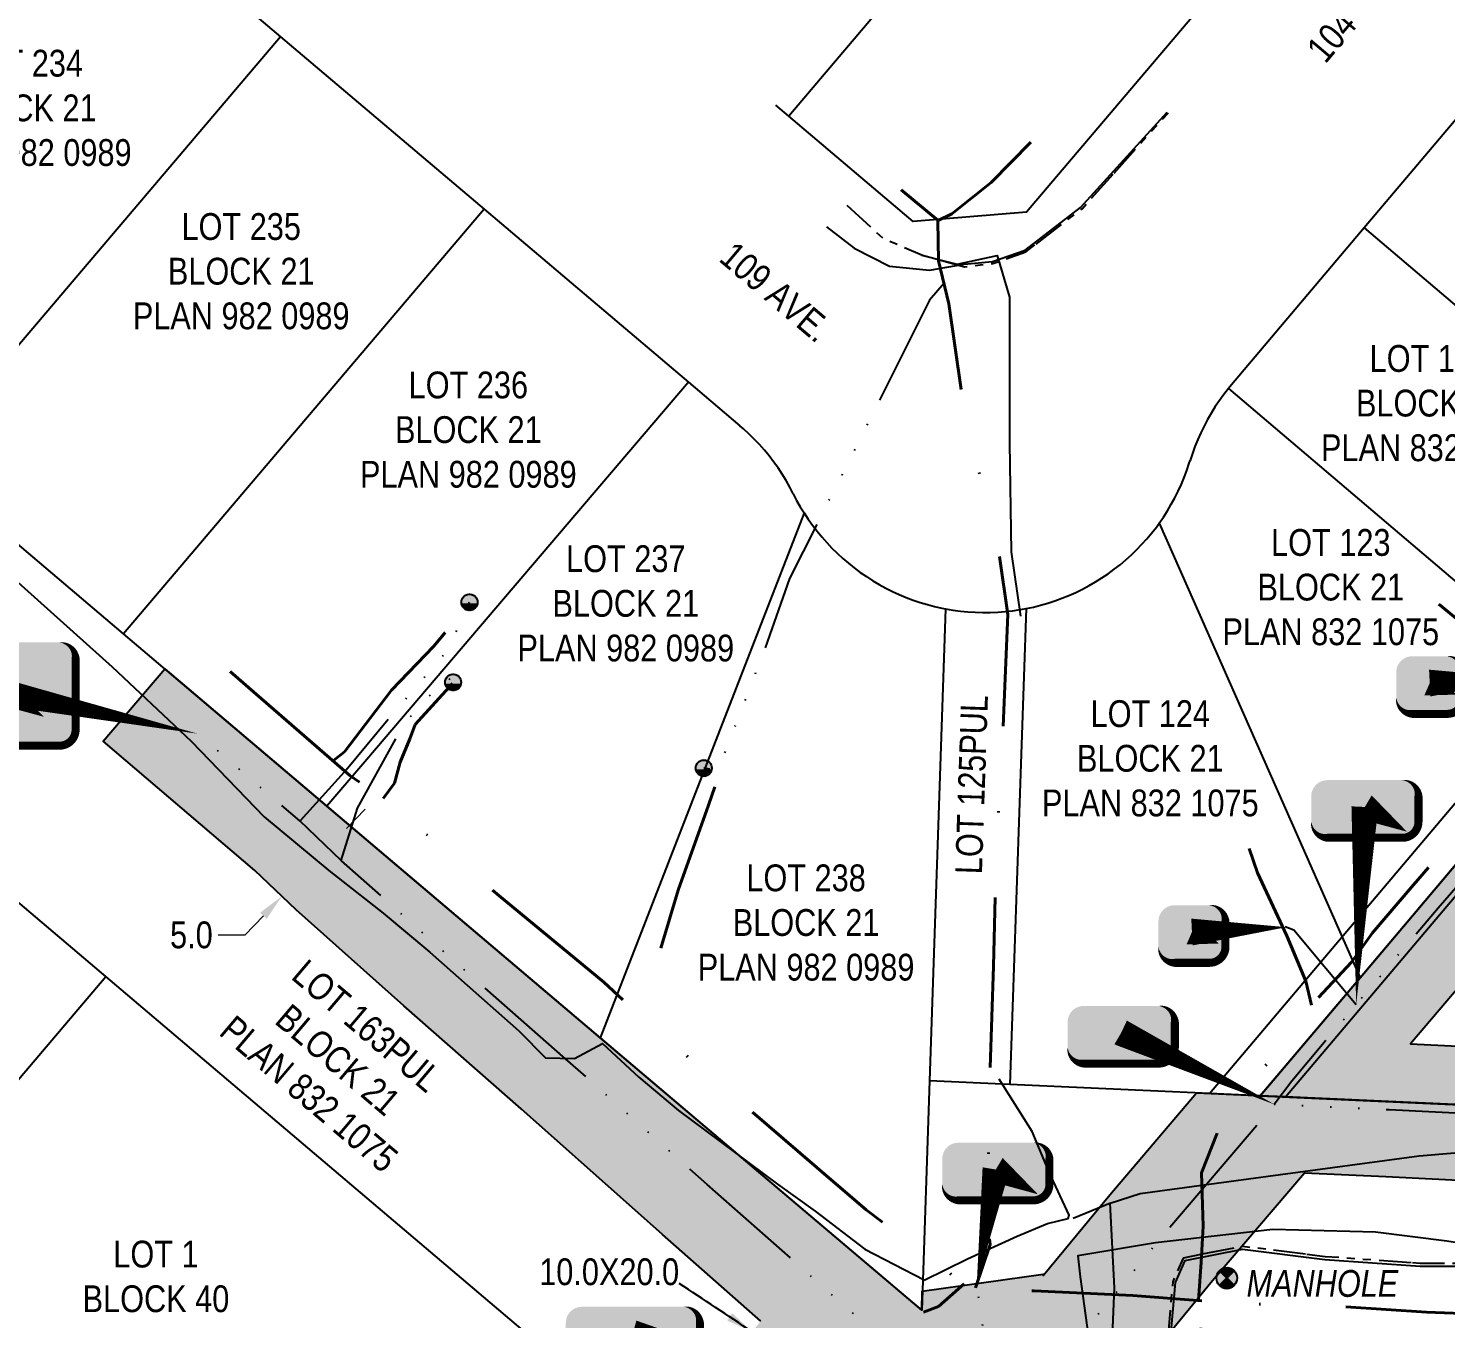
# Model space of a CAD drawing. Extents: x -125270 to -123996, y 6484594 to 6485518.
# Drawn here: x -125213.5 to -125107.7, y 6485259.3 to 6485355.6 of the extents above; entities that cross this region are included whole.
import ezdxf
from ezdxf.enums import TextEntityAlignment as Align

# ---------------------------------------------------------------- set-up
doc = ezdxf.new("R2010")
doc.units = 0
doc.header["$LTSCALE"] = 5
doc.header["$PDSIZE"] = 0.5
for name, pattern in [('COOP2', [10, 5, -1, 0, -1, 0, -1, 0, -1, 0, -1]), ('DASHDOT', [25.4, 12.7, -6.35, 0, -6.35]), ('POWERLINE5', [7.8, 2.4, -0.6, 0.6, -0.6, 0.6, -0.6, 2.4])]:
    doc.linetypes.add(name, pattern=pattern)
doc.layers.get('Defpoints').update_dxf_attribs({"color": 9})
for name, color, linetype in [('AS-POWER-EXISTING', 72, 'POWERLINE5'), ('AS-SYMBOL', 7, 'Continuous'), ('AS-TELEPHONE-TELUS', 224, 'foc-TEL'), ('F-RW', 190, 'Continuous'), ('L-ROAD-T', 7, 'Continuous'), ('L-TITLEDB', 4, 'Continuous'), ('L-TITLEDB-T', 4, 'Continuous'), ('P-APEX RECON PAY ITEMS', 240, 'Continuous'), ('P-APEX RECON-10m BUFFER', 51, 'COOP2'), ('P-APEX RECON-LINE LIST', 240, 'Continuous'), ('P-APEX RECON-URBAN', 30, 'COOP2'), ('P-APEX RECON-WORK AREA', 104, 'Continuous')]:
    doc.layers.add(name, color=color, linetype=linetype)
for name, color, linetype, lineweight in [('AS-RECON EXISTING', 151, 'DASHDOT', 40), ('P-APEX RECON-TWS-T', 104, 'Continuous', 9), ('T-TEXT', 48, 'Continuous', 18)]:
    doc.layers.add(name, color=color, linetype=linetype, lineweight=lineweight)
doc.layers.add('AS-TELEPHONE-ROGERS', color=7, linetype='foc-TEL', true_color=0xff9c38)
doc.styles.add('1.8', font='ARIALN.TTF', dxfattribs={"height": 1.8})
doc.styles.add('80L', font='ARIALN.TTF', dxfattribs={"height": 2})
doc.styles.add('foc-LtypeFont', font='ARIALN.TTF', dxfattribs={"height": 7.35})
doc.styles.get("Standard").update_dxf_attribs({"font": 'ARIALN.TTF'})
doc.linetypes.add('foc-TEL', pattern='A,2,-1,["T",foc-LtypeFont,S=0.2,R=0,X=-0.425,Y=-0.75],-1.24,8', length=12.24)
doc.dimstyles.new('Compass 1 000', dxfattribs={"dimtxt": 1.8, "dimasz": 2, "dimexe": 0.2, "dimexo": 0.0625, "dimgap": 0.5, "dimtad": 0, "dimtih": 1, "dimtoh": 1, "dimzin": 0, "dimdsep": 46, "dimtxsty": '1.8', "dimcen": 0.1, "dimse1": 1, "dimse2": 1, "dimclrd": 256, "dimclrt": 256, "dimaunit": 1, "dimadec": 4, "dimazin": 0, "dimtfac": 0.06, "dimtofl": 0, "dimtmove": 0, "dimatfit": 0, "dimfxl": 0.2, "dimtolj": 1, "dimtzin": 0, "dimlwd": -1, "dimarcsym": 0})

# ---------------------------------------------------------------- blocks, each defined once
blk = doc.blocks.new('RISER')
h = blk.add_hatch(color=255)
h.dxf.hatch_style = 1
edge = h.paths.add_edge_path()
edge.add_arc((0, 0), 0.7, 0, 360)
blk.add_hatch(color=13).paths.add_polyline_path([(0.58, -0.15), (-0.58, -0.15, 0.774597)])
at = {"color": 13}
blk.add_line((-0.58, -0.15), (0.58, -0.15), dxfattribs=at)
blk.add_circle((0, 0), 0.6, dxfattribs=at)
blk = doc.blocks.new('*U578')
at = {"true_color": 0xffffa8}
h = blk.add_hatch(color=51, dxfattribs=at)
edge = h.paths.add_edge_path()
edge.add_line((-6.5, -11.5), (6.5, -11.5))
edge.add_arc((6.5, -5.5), 6, 270, 360)
edge.add_line((12.5, -5.5), (12.5, 4))
edge.add_arc((6.5, 4), 6, 0, 90)
edge.add_line((6.5, 10), (-6.5, 10))
edge.add_arc((-6.5, 4), 6, 90, 180)
edge.add_line((-12.5, 4), (-12.5, -5.5))
edge.add_arc((-6.5, -5.5), 6, 180, 270)
at = {"color": 240, "flags": 128}
blk.add_lwpolyline([(-6.5, -11.5, 3, 3, 0), (6.5, -11.5, 3, 3, 0.414214), (12.5, -5.5, 3, 3, 0), (12.5, 4, 3, 0, 0.414214), (6.5, 10, 0, 0, 0), (-6.5, 10, 0, 0, 0.414214), (-12.5, 4, 0, 0, 0), (-12.5, -5.5, 0, 3, 0.414214)], format="xyseb", close=True, dxfattribs=at)
for points in [[(35.18, 1.8, 0, 10, 0), (0, 0, 5, 5, 0)], [(9.93, -4.32, 0, 10, 0), (0, 0, 5, 5, 0)]]:
    blk.add_lwpolyline(points, format="xyseb", dxfattribs=at)
at = {"color": 4, "lineweight": 30, "flags": 104}
blk.add_attdef('OTHER', text='', height=10, dxfattribs=at).set_placement((-0.29, 0), align=Align.MIDDLE_CENTER)
blk = doc.blocks.new('*U584')
at = {"true_color": 0xffffa8}
h = blk.add_hatch(color=51, dxfattribs=at)
edge = h.paths.add_edge_path()
edge.add_line((-14, -11.5), (14, -11.5))
edge.add_arc((14, -5.5), 6, 270, 360)
edge.add_line((20, -5.5), (20, 4))
edge.add_arc((14, 4), 6, 0, 90)
edge.add_line((14, 10), (-14, 10))
edge.add_arc((-14, 4), 6, 90, 180)
edge.add_line((-20, 4), (-20, -5.5))
edge.add_arc((-14, -5.5), 6, 180, 270)
at = {"color": 240, "flags": 128}
blk.add_lwpolyline([(-14, -11.5, 3, 3, 0), (14, -11.5, 3, 3, 0.414214), (20, -5.5, 3, 3, 0), (20, 4, 3, 0, 0.414214), (14, 10, 0, 0, 0), (-14, 10, 0, 0, 0.414214), (-20, 4, 0, 0, 0), (-20, -5.5, 0, 3, 0.414214)], format="xyseb", close=True, dxfattribs=at)
for points in [[(-3.25, -73.71, 0, 10, 0), (0, 0, 5, 5, 0)], [(15.69, -9.24, 0, 10, 0), (0, 0, 5, 5, 0)]]:
    blk.add_lwpolyline(points, format="xyseb", dxfattribs=at)
at = {"color": 4, "lineweight": 30, "flags": 104}
blk.add_attdef('OTHER', text='', height=10, dxfattribs=at).set_placement((-0.29, 0), align=Align.MIDDLE_CENTER)
blk = doc.blocks.new('*U585')
at = {"true_color": 0xffffa8}
h = blk.add_hatch(color=51, dxfattribs=at)
edge = h.paths.add_edge_path()
edge.add_line((-14, -11.5), (14, -11.5))
edge.add_arc((14, -5.5), 6, 270, 360)
edge.add_line((20, -5.5), (20, 4))
edge.add_arc((14, 4), 6, 0, 90)
edge.add_line((14, 10), (-14, 10))
edge.add_arc((-14, 4), 6, 90, 180)
edge.add_line((-20, 4), (-20, -5.5))
edge.add_arc((-14, -5.5), 6, 180, 270)
at = {"color": 240, "flags": 128}
blk.add_lwpolyline([(-14, -11.5, 3, 3, 0), (14, -11.5, 3, 3, 0.414214), (20, -5.5, 3, 3, 0), (20, 4, 3, 0, 0.414214), (14, 10, 0, 0, 0), (-14, 10, 0, 0, 0.414214), (-20, 4, 0, 0, 0), (-20, -5.5, 0, 3, 0.414214)], format="xyseb", close=True, dxfattribs=at)
for points in [[(57.26, -26.8, 0, 10, 0), (0, 0, 5, 5, 0)], [(15.69, -9.24, 0, 10, 0), (0, 0, 5, 5, 0)]]:
    blk.add_lwpolyline(points, format="xyseb", dxfattribs=at)
at = {"color": 4, "lineweight": 30, "flags": 104}
blk.add_attdef('OTHER', text='', height=10, dxfattribs=at).set_placement((-0.29, 0), align=Align.MIDDLE_CENTER)
blk = doc.blocks.new('*U586')
at = {"true_color": 0xffffa8}
h = blk.add_hatch(color=51, dxfattribs=at)
edge = h.paths.add_edge_path()
edge.add_line((-14, -11.5), (14, -11.5))
edge.add_arc((14, -5.5), 6, 270, 360)
edge.add_line((20, -5.5), (20, 4))
edge.add_arc((14, 4), 6, 0, 90)
edge.add_line((14, 10), (-14, 10))
edge.add_arc((-14, 4), 6, 90, 180)
edge.add_line((-20, 4), (-20, -5.5))
edge.add_arc((-14, -5.5), 6, 180, 270)
at = {"color": 240, "flags": 128}
blk.add_lwpolyline([(-14, -11.5, 3, 3, 0), (14, -11.5, 3, 3, 0.414214), (20, -5.5, 3, 3, 0), (20, 4, 3, 0, 0.414214), (14, 10, 0, 0, 0), (-14, 10, 0, 0, 0.414214), (-20, 4, 0, 0, 0), (-20, -5.5, 0, 3, 0.414214)], format="xyseb", close=True, dxfattribs=at)
for points in [[(-7.1, -42.55, 0, 10, 0), (0, 0, 5, 5, 0)], [(15.69, -9.24, 0, 10, 0), (0, 0, 5, 5, 0)]]:
    blk.add_lwpolyline(points, format="xyseb", dxfattribs=at)
at = {"color": 4, "lineweight": 30, "flags": 104}
blk.add_attdef('OTHER', text='', height=10, dxfattribs=at).set_placement((-0.29, 0), align=Align.MIDDLE_CENTER)
blk = doc.blocks.new('*U649')
at = {"true_color": 0xffffa8}
h = blk.add_hatch(color=51, dxfattribs=at)
edge = h.paths.add_edge_path()
edge.add_line((-19, -11.5), (19, -11.5))
edge.add_arc((19, -5.5), 6, 270, 360)
edge.add_line((25, -5.5), (25, 4))
edge.add_arc((19, 4), 6, 0, 90)
edge.add_line((19, 10), (-19, 10))
edge.add_arc((-19, 4), 6, 90, 180)
edge.add_line((-25, 4), (-25, -5.5))
edge.add_arc((-19, -5.5), 6, 180, 270)
at = {"color": 240, "flags": 128}
blk.add_lwpolyline([(-19, -11.5, 3, 3, 0), (19, -11.5, 3, 3, 0.414214), (25, -5.5, 3, 3, 0), (25, 4, 3, 0, 0.414214), (19, 10, 0, 0, 0), (-19, 10, 0, 0, 0.414214), (-25, 4, 0, 0, 0), (-25, -5.5, 0, 3, 0.414214)], format="xyseb", close=True, dxfattribs=at)
for points in [[(66.49, -18.03, 0, 10, 0), (0, 0, 5, 5, 0)], [(54.8, -26.51, 0, 10, 0), (0, 0, 5, 5, 0)]]:
    blk.add_lwpolyline(points, format="xyseb", dxfattribs=at)
at = {"color": 4, "lineweight": 30, "flags": 104}
blk.add_attdef('OTHER', text='', height=10, dxfattribs=at).set_placement((-0.29, 0), align=Align.MIDDLE_CENTER)
blk = doc.blocks.new('*X507')
at = {"color": 0}
for p, q in [((102.12, -2061.56), (108.81, -2061.56)), ((102.18, -2061.72), (108.75, -2061.72)), ((102.29, -2061.41), (108.64, -2061.41)), ((102.33, -2061.87), (108.59, -2061.87)), ((102.47, -2061.25), (108.45, -2061.25)), ((102.49, -2062.03), (108.44, -2062.03)), ((102.65, -2062.19), (108.28, -2062.19)), ((102.68, -2061.09), (108.25, -2061.09)), ((102.8, -2062.34), (108.13, -2062.34)), ((102.92, -2060.94), (108.01, -2060.94)), ((102.96, -2062.5), (107.97, -2062.5)), ((103.12, -2062.66), (107.81, -2062.66)), ((103.18, -2060.78), (107.75, -2060.78)), ((103.27, -2062.81), (107.66, -2062.81)), ((103.43, -2062.97), (107.5, -2062.97)), ((103.5, -2060.62), (107.43, -2060.62)), ((103.89, -2060.47), (107.03, -2060.47)), ((104.45, -2060.31), (106.48, -2060.31)), ((102.11, -2068.44), (108.82, -2068.44)), ((102.19, -2068.28), (108.74, -2068.28)), ((102.28, -2068.59), (108.65, -2068.59)), ((102.34, -2068.12), (108.58, -2068.12)), ((102.46, -2068.75), (108.47, -2068.75)), ((102.5, -2067.97), (108.43, -2067.97)), ((102.66, -2067.81), (108.27, -2067.81)), ((102.67, -2068.91), (108.26, -2068.91)), ((102.81, -2067.66), (108.12, -2067.66)), ((102.9, -2069.06), (108.03, -2069.06)), ((102.97, -2067.5), (107.96, -2067.5)), ((103.13, -2067.34), (107.8, -2067.34)), ((103.17, -2069.22), (107.76, -2069.22)), ((103.28, -2067.19), (107.65, -2067.19)), ((103.44, -2067.03), (107.49, -2067.03)), ((103.48, -2069.37), (107.45, -2069.37)), ((103.58, -2063.12), (107.34, -2063.12)), ((103.59, -2066.87), (107.33, -2066.87)), ((103.74, -2063.28), (107.19, -2063.28)), ((103.75, -2066.72), (107.18, -2066.72)), ((103.87, -2069.53), (107.06, -2069.53)), ((103.9, -2063.44), (107.03, -2063.44)), ((103.91, -2066.56), (107.02, -2066.56)), ((104.05, -2063.59), (106.88, -2063.59)), ((104.06, -2066.41), (106.87, -2066.41)), ((104.21, -2063.75), (106.72, -2063.75)), ((104.22, -2066.25), (106.71, -2066.25)), ((104.37, -2063.91), (106.56, -2063.91)), ((104.38, -2066.09), (106.55, -2066.09)), ((104.52, -2064.06), (106.41, -2064.06)), ((104.53, -2065.94), (106.4, -2065.94)), ((104.68, -2064.22), (106.25, -2064.22)), ((104.69, -2065.78), (106.24, -2065.78)), ((104.83, -2064.37), (106.09, -2064.37)), ((104.84, -2065.62), (106.08, -2065.62)), ((104.99, -2064.53), (105.94, -2064.53)), ((105, -2065.47), (105.93, -2065.47)), ((105.15, -2064.69), (105.78, -2064.69)), ((105.16, -2065.31), (105.77, -2065.31)), ((105.3, -2064.84), (105.63, -2064.84)), ((105.31, -2065.16), (105.62, -2065.16)), ((104.41, -2069.69), (106.52, -2069.69))]:
    blk.add_line(p, q, dxfattribs=at)
blk = doc.blocks.new('Pile')
h = blk.add_hatch(color=255)
h.dxf.hatch_style = 1
edge = h.paths.add_edge_path()
edge.add_arc((0, 0), 0.868, 0, 360)
at = {"color": 224}
for p, q in [((0.54, -0.54), (-0.54, 0.54)), ((-0.54, -0.54), (0.54, 0.54))]:
    blk.add_line(p, q, dxfattribs=at)
blk.add_circle((0, 0), 0.768, dxfattribs=at)
at = {"color": 224, "xscale": 0.16, "yscale": 0.16, "zscale": 0.16}
blk.add_blockref('*X507', (-16.87, 330.4), dxfattribs=at)
blk = doc.blocks.new('*U650')
at = {"true_color": 0xffffa8}
h = blk.add_hatch(color=51, dxfattribs=at)
edge = h.paths.add_edge_path()
edge.add_line((-21.5, -20), (21.5, -20))
edge.add_arc((21.5, -14), 6, 270, 360)
edge.add_line((27.5, -14), (27.5, 12.5))
edge.add_arc((21.5, 12.5), 6, 0, 90)
edge.add_line((21.5, 18.5), (-21.5, 18.5))
edge.add_arc((-21.5, 12.5), 6, 90, 180)
edge.add_line((-27.5, 12.5), (-27.5, -14))
edge.add_arc((-21.5, -14), 6, 180, 270)
at = {"color": 240, "flags": 128}
blk.add_lwpolyline([(-21.5, -20, 3, 3, 0), (21.5, -20, 3, 3, 0.414214), (27.5, -14, 3, 3, 0), (27.5, 12.5, 3, 0, 0.414214), (21.5, 18.5, 0, 0, 0), (-21.5, 18.5, 0, 0, 0.414214), (-27.5, 12.5, 0, 0, 0), (-27.5, -14, 0, 3, 0.414214)], format="xyseb", close=True, dxfattribs=at)
for points in [[(73.01, -15.53, 0, 10, 0), (0, 0, 5, 5, 0)], [(15.69, -9.24, 0, 10, 0), (0, 0, 5, 5, 0)]]:
    blk.add_lwpolyline(points, format="xyseb", dxfattribs=at)
at = {"color": 4, "lineweight": 30, "flags": 104}
blk.add_attdef('OTHER', text='', height=10, dxfattribs=at).set_placement((-0.29, 0), align=Align.MIDDLE_CENTER)
blk = doc.blocks.new('*D551')
at = {"layer": 'Defpoints', "color": 0, "linetype": 'Continuous', "transparency": 16777216}
for p in [(-125191.1, 6485294.42), (-125194.55, 6485290.81), (-125194.55, 6485290.81)]:
    blk.add_point(p, dxfattribs=at)
at = {"layer": 'P-APEX RECON-TWS-T', "transparency": 16777216}
for p, q in [((-125189.72, 6485295.87), (-125188.33, 6485297.31)), ((-125195.93, 6485289.36), (-125197.31, 6485287.92)), ((-125197.31, 6485287.92), (-125199.31, 6485287.92))]:
    blk.add_line(p, q, dxfattribs=at)
at = {"layer": 'P-APEX RECON-TWS-T', "linetype": 'Continuous', "transparency": 16777216}
for points in [[(-125189.96, 6485296.1), (-125189.47, 6485295.64), (-125191.1, 6485294.42)], [(-125196.17, 6485289.59), (-125195.69, 6485289.13), (-125194.55, 6485290.81)]]:
    blk.add_solid(points, dxfattribs=at)
at = {"layer": 'P-APEX RECON-TWS-T', "linetype": 'Continuous', "transparency": 16777216, "insert": (-125201.3, 6485287.92), "char_height": 1.8, "attachment_point": 5, "style": '1.8'}
blk.add_mtext('\\A1;{\\H1.1111x;5.0}', dxfattribs=at)

msp = doc.modelspace()

# ---------------------------------------------------------------- hatches: boundary and pattern name
at = {"layer": 'P-APEX RECON-10m BUFFER', "linetype": 'Continuous'}
h = msp.add_hatch(color=256, dxfattribs=at)
h.dxf.hatch_style = 1
edge = h.paths.add_edge_path()
edge.add_line((-125113.896, 6485275.581), (-125091.066, 6485274.55))
edge.add_line((-125091.066, 6485274.55), (-125077.386, 6485273.932))
edge.add_line((-125077.386, 6485273.932), (-125069.935, 6485275.395))
edge.add_line((-125069.935, 6485275.395), (-125073.134, 6485276.913))
edge.add_line((-125073.134, 6485276.913), (-125070.909, 6485277.207))
edge.add_line((-125070.909, 6485277.207), (-125065.499, 6485279.245))
edge.add_arc((-125048.319, 6485287.998), 19.282, 192.39885, 206.99754, ccw=False)
edge.add_line((-125067.151, 6485283.858), (-125067.171, 6485283.955))
edge.add_line((-125067.171, 6485283.955), (-125071.537, 6485282.31))
edge.add_line((-125071.537, 6485282.31), (-125099.099, 6485292.947))
edge.add_line((-125099.099, 6485292.947), (-125094.873, 6485297.907))
edge.add_line((-125094.873, 6485297.907), (-125090.228, 6485303.672))
edge.add_line((-125090.228, 6485303.672), (-125073.715, 6485323.101))
edge.add_line((-125073.715, 6485323.101), (-125071.476, 6485325.734))
edge.add_line((-125071.476, 6485325.734), (-125060.872, 6485338.21))
edge.add_line((-125060.872, 6485338.21), (-125038.081, 6485318.981))
edge.add_line((-125038.081, 6485318.981), (-125033.671, 6485324.204))
edge.add_line((-125033.671, 6485324.204), (-125061.095, 6485347.414))
edge.add_line((-125061.095, 6485347.414), (-125066.212, 6485341.411))
edge.add_line((-125066.212, 6485341.411), (-125076.337, 6485329.421))
edge.add_line((-125076.337, 6485329.421), (-125086.469, 6485317.445))
edge.add_line((-125086.469, 6485317.445), (-125096.597, 6485305.468))
edge.add_line((-125096.597, 6485305.468), (-125114.126, 6485284.74))
edge.add_line((-125114.126, 6485284.74), (-125118.001, 6485280.157))
edge.add_line((-125118.001, 6485280.157), (-125121.578, 6485275.928))
edge.add_line((-125121.578, 6485275.928), (-125113.896, 6485275.581))
h.paths.add_polyline_path([(-125102.557, 6485288.926), (-125104.508, 6485286.667), (-125110.352, 6485279.797), (-125105.292, 6485279.548), (-125096.179, 6485279.117), (-125095.059, 6485279.064), (-125081.6, 6485280.838), (-125102.557, 6485288.926)], flags=16)
h = msp.add_hatch(color=256, dxfattribs=at)
h.dxf.hatch_style = 1
edge = h.paths.add_edge_path()
edge.add_line((-125078.155, 6485268.255), (-125078.567, 6485262.293))
edge.add_line((-125078.567, 6485262.293), (-125078.785, 6485256.975))
edge.add_line((-125078.785, 6485256.975), (-125078.79, 6485256.922))
edge.add_line((-125078.79, 6485256.922), (-125088.778, 6485257.38))
edge.add_line((-125088.778, 6485257.38), (-125088.762, 6485257.579))
edge.add_line((-125088.762, 6485257.579), (-125088.546, 6485262.842))
edge.add_line((-125088.546, 6485262.842), (-125088.14, 6485268.729))
edge.add_line((-125088.14, 6485268.729), (-125092.051, 6485268.916))
edge.add_line((-125092.051, 6485268.916), (-125092.165, 6485268.083))
edge.add_line((-125092.165, 6485268.083), (-125092.524, 6485264.596))
edge.add_line((-125092.524, 6485264.596), (-125092.931, 6485259.982))
edge.add_line((-125092.931, 6485259.982), (-125093.056, 6485257.578))
edge.add_line((-125093.056, 6485257.578), (-125103.039, 6485258.039))
edge.add_line((-125103.039, 6485258.039), (-125102.902, 6485260.681))
edge.add_line((-125102.902, 6485260.681), (-125102.472, 6485265.547))
edge.add_line((-125102.472, 6485265.547), (-125102.089, 6485269.271))
edge.add_line((-125102.089, 6485269.271), (-125102.072, 6485269.391))
edge.add_line((-125102.072, 6485269.391), (-125105.773, 6485269.566))
edge.add_line((-125105.773, 6485269.566), (-125112.2, 6485269.882))
edge.add_line((-125112.2, 6485269.882), (-125118.274, 6485270.166))
edge.add_line((-125118.274, 6485270.166), (-125125.128, 6485262.124))
edge.add_line((-125125.128, 6485262.124), (-125133.967, 6485251.382))
edge.add_line((-125133.967, 6485251.382), (-125133.91, 6485251.32))
edge.add_line((-125133.91, 6485251.32), (-125136.055, 6485248.812))
edge.add_line((-125136.055, 6485248.812), (-125136.572, 6485245.658))
edge.add_line((-125136.572, 6485245.658), (-125137.298, 6485230.997))
edge.add_line((-125137.298, 6485230.997), (-125128.12, 6485231.181))
edge.add_line((-125128.12, 6485231.181), (-125125.884, 6485231.333))
edge.add_line((-125125.884, 6485231.333), (-125122.493, 6485233.991))
edge.add_line((-125122.493, 6485233.991), (-125120.85, 6485234.709))
edge.add_line((-125120.85, 6485234.709), (-125121.432, 6485222.125))
edge.add_line((-125121.432, 6485222.125), (-125121.735, 6485221.888))
edge.add_line((-125121.735, 6485221.888), (-125147.7, 6485223.089))
edge.add_line((-125147.7, 6485223.089), (-125147.658, 6485224.584))
edge.add_line((-125147.658, 6485224.584), (-125147.545, 6485226.178))
edge.add_line((-125147.545, 6485226.178), (-125147.386, 6485229.344))
edge.add_line((-125147.386, 6485229.344), (-125146.531, 6485246.589))
edge.add_line((-125146.531, 6485246.589), (-125153.45, 6485252.453))
edge.add_line((-125153.45, 6485252.453), (-125153.957, 6485252.305))
edge.add_line((-125153.957, 6485252.305), (-125155.989, 6485250.831))
edge.add_line((-125155.989, 6485250.831), (-125165.073, 6485244.854))
edge.add_line((-125165.073, 6485244.854), (-125165.918, 6485243.775))
edge.add_line((-125165.918, 6485243.775), (-125168.932, 6485248.031))
edge.add_line((-125168.932, 6485248.031), (-125168.503, 6485248.578))
edge.add_line((-125168.503, 6485248.578), (-125158.831, 6485254.943))
edge.add_line((-125158.831, 6485254.943), (-125157.515, 6485255.898))
edge.add_line((-125157.515, 6485255.898), (-125159.86, 6485257.885))
edge.add_line((-125159.86, 6485257.885), (-125158.824, 6485259.107))
edge.add_line((-125158.824, 6485259.107), (-125166.148, 6485265.575))
edge.add_line((-125166.148, 6485265.575), (-125176.693, 6485274.951))
edge.add_line((-125176.693, 6485274.951), (-125185.452, 6485282.63))
edge.add_line((-125185.452, 6485282.63), (-125193.487, 6485289.794))
edge.add_line((-125193.487, 6485289.794), (-125196.562, 6485292.732))
edge.add_line((-125196.562, 6485292.732), (-125207.879, 6485302.379))
edge.add_line((-125207.879, 6485302.379), (-125203.276, 6485307.779))
edge.add_line((-125203.276, 6485307.779), (-125170.809, 6485280.264))
edge.add_line((-125170.809, 6485280.264), (-125153.398, 6485265.509))
edge.add_line((-125153.398, 6485265.509), (-125147.567, 6485260.567))
edge.add_line((-125147.567, 6485260.567), (-125146.823, 6485259.936))
edge.add_line((-125146.823, 6485259.936), (-125146.775, 6485261.344))
edge.add_line((-125146.775, 6485261.344), (-125137.764, 6485262.616))
edge.add_line((-125137.764, 6485262.616), (-125137.75, 6485262.513))
edge.add_line((-125137.75, 6485262.513), (-125132.79, 6485268.541))
edge.add_line((-125132.79, 6485268.541), (-125126.311, 6485276.142))
edge.add_line((-125126.311, 6485276.142), (-125091.066, 6485274.55))
edge.add_line((-125091.066, 6485274.55), (-125077.386, 6485273.932))
edge.add_line((-125077.386, 6485273.932), (-125069.935, 6485275.395))
edge.add_line((-125069.935, 6485275.395), (-125064.085, 6485272.62))
edge.add_line((-125064.085, 6485272.62), (-125055.841, 6485268.583))
edge.add_line((-125055.841, 6485268.583), (-125052.57, 6485267.043))
edge.add_line((-125052.57, 6485267.043), (-125051.616, 6485267.663))
edge.add_line((-125051.616, 6485267.663), (-125051.349, 6485268.931))
edge.add_arc((-125048.277, 6485288.092), 19.405, 260.892, 275.93068)
edge.add_line((-125046.272, 6485268.79), (-125047.154, 6485264.605))
edge.add_line((-125047.154, 6485264.605), (-125047.344, 6485264.481))
edge.add_line((-125047.344, 6485264.481), (-125044.983, 6485263.295))
edge.add_line((-125044.983, 6485263.295), (-125043.206, 6485262.555))
edge.add_line((-125043.206, 6485262.555), (-125041.489, 6485261.695))
edge.add_line((-125041.489, 6485261.695), (-125041.867, 6485252.299))
edge.add_arc((-125120.921, 6484914.702), 346.729, 76.82069, 77.81764)
edge.add_arc((-125078.466, 6485103.371), 153.359, 78.44726, 84.24516)
edge.add_line((-125063.088, 6485255.957), (-125063.157, 6485257.615))
edge.add_line((-125063.157, 6485257.615), (-125063.118, 6485260.216))
edge.add_line((-125063.118, 6485260.216), (-125063.099, 6485261.01))
edge.add_line((-125063.099, 6485261.01), (-125068.424, 6485263.618))
edge.add_line((-125068.424, 6485263.618), (-125078.157, 6485268.235))
edge.add_line((-125078.157, 6485268.235), (-125078.155, 6485268.255))

# ---------------------------------------------------------------- linework, layer by layer
at = {"layer": 'AS-POWER-EXISTING', "ltscale": 0.2, "flags": 128}
for points in [[(-125152.411, 6485342.367), (-125149.707, 6485339.905), (-125146.761, 6485338.655), (-125143.641, 6485337.787), (-125141.528, 6485338.027), (-125139.047, 6485338.891), (-125134.862, 6485342.106), (-125128.421, 6485349.276)], [(-124961.116, 6485199.141), (-124961.757, 6485201.61), (-124964.424, 6485204.869), (-124968.534, 6485209.219), (-124972.916, 6485213.744), (-124977.194, 6485218.102), (-124979.995, 6485222.102), (-124982.328, 6485225.095), (-124986.016, 6485228.942), (-124987.83, 6485231.093), (-124994.638, 6485234.804), (-125000.921, 6485238.368), (-125005.857, 6485240.977), (-125013.354, 6485244.962), (-125020.069, 6485247.562), (-125025.458, 6485249.795), (-125030.627, 6485251.635), (-125038.707, 6485255.012), (-125045.08, 6485259.107), (-125047.712, 6485260.56), (-125051.438, 6485262.633), (-125055.068, 6485264.88), (-125059.056, 6485265.015), (-125061.322, 6485264.894), (-125066.934, 6485264.56), (-125067.599, 6485264.406), (-125069.238, 6485262.277), (-125070.559, 6485262.035), (-125076.924, 6485262.121), (-125083.553, 6485262.538), (-125093.817, 6485262.972), (-125101.944, 6485263.231), (-125105.239, 6485263.428), (-125109.637, 6485263.413), (-125116.725, 6485263.925), (-125122.892, 6485264.687), (-125127.314, 6485263.821), (-125128.097, 6485262.059), (-125128.653, 6485255.566), (-125129.194, 6485245.083), (-125129.039, 6485237.796), (-125129.693, 6485231.326)]]:
    msp.add_lwpolyline(points, dxfattribs=at)
at = {"layer": 'AS-RECON EXISTING', "ltscale": 0.2, "flags": 128}
for points in [[(-125126.178, 6485260.684), (-125125.963, 6485263.509), (-125125.832, 6485266.199), (-125125.962, 6485270.19), (-125123.736, 6485275.768), (-125120.79, 6485278.562), (-125118.995, 6485280.967), (-125117.726, 6485282.718), (-125114.772, 6485285.905), (-125113.183, 6485288.076), (-125110.14, 6485291.656), (-125105.434, 6485297.154), (-125101.514, 6485301.826), (-125096.374, 6485307.789), (-125064.326, 6485345.796), (-125061.335, 6485349.242)], [(-125148.361, 6485343.515), (-125145.594, 6485341.227), (-125144.586, 6485341.717), (-125141.651, 6485344.06), (-125137.098, 6485348.653)], [(-125145.62, 6485341.174), (-125145.56, 6485338.231), (-125144.795, 6485335.026), (-125143.638, 6485326.981), (-125141.048, 6485316.314), (-125140.387, 6485311.845), (-125140.745, 6485303.266), (-125141.219, 6485294.903), (-125141.478, 6485285.598), (-125141.712, 6485277.964), (-125141.934, 6485267.05), (-125141.718, 6485264.834), (-125142.815, 6485261.592)], [(-125190.692, 6485300.945), (-125189.879, 6485301.601), (-125186.379, 6485306.179), (-125183.206, 6485309.475), (-125180.607, 6485312.72)], [(-125108.249, 6485312.613), (-125104.812, 6485309.775), (-125101.239, 6485306.546)], [(-125125.919, 6485260.633), (-125131.08, 6485261.036), (-125138.444, 6485261.384), (-125141.173, 6485261.257), (-125143.65, 6485261.861), (-125146.538, 6485264.087), (-125148.536, 6485265.567), (-125150.963, 6485267.431), (-125154.634, 6485270.572), (-125159.835, 6485275.023), (-125167.776, 6485281.849), (-125170.539, 6485284.402), (-125178.372, 6485290.877), (-125180.889, 6485293.048), (-125187, 6485298.13), (-125189.491, 6485299.83), (-125197.041, 6485306.386), (-125199.468, 6485308.501), (-125201.788, 6485310.626)], [(-125181.824, 6485306.68), (-125184.597, 6485303.627), (-125185.007, 6485302.563), (-125185.715, 6485300.814), (-125186.16, 6485299.257), (-125186.984, 6485298.109)], [(-125162.253, 6485298.989), (-125162.72, 6485297.606), (-125164.998, 6485291.281), (-125167.781, 6485281.856)], [(-125117.732, 6485282.693), (-125118.171, 6485284.477), (-125119.589, 6485287.85), (-125121.773, 6485292.559), (-125122.403, 6485294.383)], [(-125143.653, 6485261.899), (-125145.571, 6485260.216), (-125146.692, 6485259.789)], [(-125124.099, 6485199.866), (-125128.999, 6485199.909), (-125128.889, 6485203.338), (-125128.754, 6485210.862), (-125128.403, 6485216.321), (-125128.079, 6485220.103), (-125127.726, 6485222.94), (-125127.532, 6485225.228), (-125127.474, 6485229.94), (-125127.431, 6485235.75), (-125127.122, 6485240.64), (-125126.955, 6485244.735), (-125126.659, 6485250.184), (-125126.115, 6485256.722), (-125125.895, 6485260.683), (-125121.348, 6485260.363), (-125116.719, 6485260.27), (-125109.173, 6485259.775), (-125102.166, 6485259.551)]]:
    msp.add_lwpolyline(points, dxfattribs=at)
at = {"layer": 'AS-TELEPHONE-ROGERS', "ltscale": 0.2, "flags": 128}
msp.add_lwpolyline([(-125129.494, 6485231.306), (-125128.839, 6485237.788), (-125128.994, 6485245.08), (-125128.454, 6485255.552), (-125127.901, 6485262.009), (-125127.174, 6485263.645), (-125122.885, 6485264.485), (-125116.744, 6485263.726), (-125109.644, 6485263.213), (-125105.245, 6485263.228), (-125101.953, 6485263.031), (-125093.824, 6485262.772), (-125083.563, 6485262.338), (-125076.932, 6485261.921), (-125070.542, 6485261.835), (-125069.126, 6485262.094), (-125067.484, 6485264.227), (-125066.905, 6485264.361), (-125061.311, 6485264.694), (-125059.054, 6485264.815), (-125055.128, 6485264.682), (-125051.539, 6485262.461), (-125047.809, 6485260.385), (-125045.182, 6485258.935), (-125038.8, 6485254.834), (-125030.699, 6485251.449), (-125025.53, 6485249.608), (-125020.143, 6485247.376), (-125013.437, 6485244.78), (-125005.951, 6485240.8), (-125001.017, 6485238.193), (-124994.735, 6485234.629), (-124987.959, 6485230.935), (-124986.165, 6485228.808), (-124982.479, 6485224.964), (-124980.156, 6485221.983), (-124977.348, 6485217.974), (-124973.059, 6485213.604), (-124968.678, 6485209.081), (-124964.574, 6485204.737), (-124961.939, 6485201.517), (-124961.309, 6485199.091)], dxfattribs=at)
at = {"layer": 'AS-TELEPHONE-TELUS', "ltscale": 0.2, "flags": 128}
for points in [[(-125153.935, 6485340.755), (-125151.87, 6485339.17), (-125149.228, 6485337.814), (-125146.251, 6485337.52), (-125143.643, 6485337.962), (-125141.552, 6485338.165), (-125139.114, 6485339.014), (-125134.981, 6485342.207), (-125128.502, 6485349.316)], [(-125146.84, 6485338.645), (-125144.17, 6485337.969), (-125141.192, 6485338.626), (-125140.265, 6485335.503), (-125140.279, 6485324.616), (-125140.149, 6485316.501), (-125139.454, 6485311.721)], [(-125229.609, 6485328.034), (-125226.785, 6485325.546), (-125220.698, 6485320.016), (-125214.725, 6485314.67), (-125207.216, 6485307.932), (-125201.307, 6485302.376), (-125195.882, 6485296.744), (-125191.054, 6485292.737), (-125186.988, 6485289.554), (-125183.506, 6485286.652), (-125176.872, 6485280.765), (-125174.888, 6485278.764), (-125172.72, 6485278.717), (-125170.63, 6485279.838), (-125167.924, 6485277.316), (-125164.967, 6485274.838), (-125157.57, 6485269.339), (-125154.773, 6485267.321), (-125151.061, 6485264.485), (-125146.649, 6485262.187)], [(-125146.632, 6485262.183), (-125143.415, 6485263.773), (-125139.692, 6485265.451), (-125137.429, 6485266.39), (-125135.896, 6485266.773), (-125135.814, 6485267.014), (-125137.315, 6485270.24), (-125138.587, 6485273.265), (-125141.046, 6485277.162)], [(-125122.991, 6485198.425), (-125122.917, 6485200.277), (-125122.951, 6485203.151), (-125122.948, 6485210.23), (-125123.083, 6485218.761), (-125123.204, 6485220.386), (-125126.603, 6485220.552), (-125128.915, 6485220.826), (-125131.037, 6485222.503), (-125131.355, 6485224.108), (-125131.487, 6485230.983), (-125131.964, 6485241.979), (-125132.722, 6485255.088), (-125132.433, 6485261.599), (-125132.765, 6485267.924), (-125130.535, 6485268.636), (-125120.057, 6485270.064), (-125109.712, 6485271.444), (-125104.694, 6485271.867), (-125102.406, 6485271.341), (-125102.518, 6485267.92)], [(-125135.514, 6485266.795), (-125132.731, 6485267.931)], [(-125103.527, 6485258.643), (-125104.201, 6485259.411), (-125104.069, 6485262.474), (-125104.05, 6485263.815), (-125104.275, 6485264.298), (-125104.816, 6485264.644), (-125107.64, 6485265.084), (-125112.969, 6485265.761), (-125120.62, 6485265.959), (-125129.393, 6485264.962), (-125135.168, 6485263.996), (-125135.012, 6485262.415), (-125133.997, 6485255.198), (-125133.504, 6485242.211), (-125132.778, 6485232.1), (-125132.122, 6485231.044), (-125130.812, 6485230.068)]]:
    msp.add_lwpolyline(points, dxfattribs=at)
at = {"layer": 'F-RW', "ltscale": 0.2, "flags": 128}
for points in [[(-125125.36, 6485276.099), (-124997.515, 6485427.246)], [(-125119.687, 6485275.843), (-124994.086, 6485424.332)]]:
    msp.add_lwpolyline(points, dxfattribs=at)
at = {"layer": 'L-TITLEDB', "ltscale": 0.2, "flags": 128}
for points in [[(-125133.514, 6485376.416), (-125156.726, 6485349.008)], [(-125083.407, 6485376.644), (-125085.343, 6485374.355), (-125093.541, 6485364.657), (-125103.675, 6485352.669), (-125113.81, 6485340.682), (-125123.716, 6485328.963)], [(-125211.812, 6485369.475), (-125209.832, 6485367.798), (-125194.645, 6485354.933), (-125179.456, 6485342.069), (-125164.23, 6485329.172), (-125160.378, 6485325.909)], [(-125211.812, 6485369.475), (-125209.832, 6485367.798), (-125194.645, 6485354.933), (-125179.456, 6485342.069), (-125164.23, 6485329.172), (-125160.378, 6485325.909)], [(-125119.66, 6485364.648), (-125139.004, 6485341.849), (-125147.461, 6485341.161), (-125156.726, 6485349.008), (-125157.693, 6485349.827)], [(-125119.66, 6485364.648), (-125139.004, 6485341.849)], [(-125194.645, 6485354.933), (-125221.549, 6485323.264)], [(-125147.461, 6485341.161), (-125156.726, 6485349.008), (-125157.693, 6485349.827)], [(-125179.456, 6485342.069), (-125206.366, 6485310.397)], [(-125139.004, 6485341.849), (-125147.461, 6485341.161)], [(-125113.81, 6485340.682), (-125086.469, 6485317.445)], [(-125146.823, 6485259.936), (-125170.809, 6485280.264), (-125191.19, 6485297.536), (-125206.366, 6485310.397), (-125221.549, 6485323.264), (-125236.732, 6485336.132), (-125238.675, 6485337.778)], [(-125164.23, 6485329.172), (-125188.226, 6485301.014), (-125191.19, 6485297.536)], [(-125123.934, 6485328.701), (-125124.278, 6485328.261), (-125124.606, 6485327.809), (-125124.918, 6485327.346), (-125125.214, 6485326.873), (-125125.493, 6485326.389), (-125125.755, 6485325.896), (-125126, 6485325.394), (-125126.227, 6485324.884), (-125126.436, 6485324.366), (-125126.627, 6485323.841), (-125126.798, 6485323.314)], [(-125123.716, 6485328.963), (-125123.934, 6485328.701)], [(-125123.934, 6485328.701), (-125096.597, 6485305.468)], [(-125156.408, 6485320.849), (-125156.666, 6485321.344), (-125156.941, 6485321.83), (-125157.233, 6485322.306), (-125157.541, 6485322.772), (-125157.866, 6485323.226), (-125158.206, 6485323.669), (-125158.561, 6485324.1), (-125158.931, 6485324.518), (-125159.316, 6485324.923), (-125159.714, 6485325.314), (-125160.126, 6485325.691), (-125160.378, 6485325.909)], [(-125156.408, 6485320.849), (-125156.666, 6485321.344), (-125156.941, 6485321.83), (-125157.233, 6485322.306), (-125157.541, 6485322.772), (-125157.866, 6485323.226), (-125158.206, 6485323.669), (-125158.561, 6485324.1), (-125158.931, 6485324.518), (-125159.316, 6485324.923), (-125159.714, 6485325.314), (-125160.126, 6485325.691), (-125160.378, 6485325.909)], [(-125206.366, 6485310.397), (-125221.549, 6485323.264)], [(-125139.038, 6485312.278), (-125138.492, 6485312.394), (-125137.95, 6485312.53), (-125137.413, 6485312.684), (-125136.882, 6485312.857), (-125136.358, 6485313.048), (-125135.84, 6485313.258), (-125135.33, 6485313.485), (-125134.829, 6485313.73), (-125134.336, 6485313.992), (-125133.852, 6485314.272), (-125133.379, 6485314.568), (-125132.916, 6485314.881), (-125132.464, 6485315.209), (-125132.025, 6485315.553), (-125131.597, 6485315.912), (-125131.182, 6485316.286), (-125130.781, 6485316.674), (-125130.393, 6485317.076), (-125130.02, 6485317.491), (-125129.661, 6485317.919), (-125129.318, 6485318.359), (-125129.106, 6485318.647), (-125128.788, 6485319.106), (-125128.487, 6485319.576), (-125128.202, 6485320.056), (-125127.934, 6485320.546), (-125127.683, 6485321.045), (-125127.45, 6485321.553), (-125127.235, 6485322.068), (-125127.038, 6485322.59), (-125126.859, 6485323.119), (-125126.798, 6485323.314)], [(-125156.408, 6485320.849), (-125156.151, 6485320.353), (-125155.876, 6485319.867), (-125155.601, 6485319.416), (-125155.294, 6485318.95), (-125154.971, 6485318.494), (-125154.632, 6485318.051), (-125154.278, 6485317.619), (-125153.908, 6485317.2), (-125153.525, 6485316.794), (-125153.128, 6485316.402), (-125152.717, 6485316.023), (-125152.293, 6485315.66), (-125151.857, 6485315.311), (-125151.409, 6485314.978), (-125150.949, 6485314.661), (-125150.479, 6485314.36), (-125149.999, 6485314.075), (-125149.508, 6485313.808), (-125149.009, 6485313.557), (-125148.502, 6485313.325), (-125147.986, 6485313.11), (-125147.464, 6485312.913), (-125146.935, 6485312.735), (-125146.4, 6485312.575), (-125145.859, 6485312.434), (-125145.314, 6485312.312), (-125145.042, 6485312.258)], [(-125156.408, 6485320.849), (-125156.151, 6485320.353), (-125155.876, 6485319.867), (-125155.601, 6485319.416)], [(-125155.601, 6485319.416), (-125170.809, 6485280.264)], [(-125155.601, 6485319.416), (-125155.294, 6485318.95), (-125154.971, 6485318.494), (-125154.632, 6485318.051), (-125154.278, 6485317.619), (-125153.908, 6485317.2), (-125153.525, 6485316.794), (-125153.128, 6485316.402), (-125152.717, 6485316.023), (-125152.293, 6485315.66), (-125151.857, 6485315.311), (-125151.409, 6485314.978), (-125150.949, 6485314.661), (-125150.479, 6485314.36), (-125149.999, 6485314.075), (-125149.508, 6485313.808), (-125149.009, 6485313.557), (-125148.502, 6485313.325), (-125147.986, 6485313.11), (-125147.464, 6485312.913), (-125146.935, 6485312.735), (-125146.4, 6485312.575), (-125145.859, 6485312.434), (-125145.314, 6485312.312), (-125145.042, 6485312.258)], [(-125129.106, 6485318.647), (-125114.126, 6485284.74)], [(-125121.578, 6485275.928), (-125114.126, 6485284.74), (-125096.597, 6485305.468), (-125086.469, 6485317.445)], [(-125175.902, 6485257.874), (-125207.693, 6485284.836), (-125238.183, 6485310.694), (-125241.154, 6485313.214)], [(-125145.042, 6485312.258), (-125146.24, 6485277.04), (-125146.823, 6485259.936)], [(-125145.042, 6485312.258), (-125146.24, 6485277.04)], [(-125145.042, 6485312.258), (-125144.491, 6485312.165), (-125143.938, 6485312.091), (-125143.382, 6485312.036), (-125142.825, 6485312.001), (-125142.267, 6485311.985), (-125141.708, 6485311.988), (-125141.151, 6485312.011), (-125140.594, 6485312.054), (-125140.039, 6485312.116), (-125139.486, 6485312.197), (-125139.038, 6485312.278)], [(-125139.038, 6485312.278), (-125140.253, 6485276.77)], [(-125175.902, 6485257.874), (-125207.693, 6485284.836), (-125238.183, 6485310.694)], [(-125191.19, 6485297.536), (-125206.366, 6485310.397)], [(-125146.823, 6485259.936), (-125170.809, 6485280.264), (-125191.19, 6485297.536)], [(-125236.602, 6485250.756), (-125207.693, 6485284.836)], [(-125146.24, 6485277.04), (-125146.823, 6485259.936)], [(-125140.253, 6485276.77), (-125146.24, 6485277.04)], [(-125121.578, 6485275.928), (-125125.36, 6485276.099), (-125140.253, 6485276.77)], [(-125119.687, 6485275.843), (-125121.578, 6485275.928)], [(-125077.386, 6485273.932), (-125119.687, 6485275.843)]]:
    msp.add_lwpolyline(points, dxfattribs=at)
at = {"layer": 'P-APEX RECON-URBAN', "ltscale": 0.4, "flags": 128}
for points in [[(-124912.873, 6485437.459), (-124917.022, 6485432.21), (-124924.915, 6485422.791), (-124928.162, 6485418.939), (-124948.623, 6485394.726), (-124961.871, 6485379.006), (-124978.405, 6485359.153), (-124987.744, 6485348.113), (-125001.488, 6485332.427), (-125008.584, 6485323.676), (-125019.946, 6485310.288), (-125034.471, 6485322.473), (-125061.492, 6485345.271), (-125064.456, 6485341.709), (-125075.283, 6485328.969), (-125077.521, 6485326.337), (-125094.077, 6485306.858), (-125098.72, 6485301.096), (-125104.077, 6485294.81), (-125108.302, 6485289.919), (-125114.412, 6485282.735), (-125119.222, 6485277.009), (-125120.519, 6485275.272)], [(-125145.151, 6485336.553), (-125146.248, 6485335.279), (-125152.792, 6485322.196), (-125156.694, 6485314.529), (-125158.635, 6485308.992), (-125162.03, 6485300.197), (-125163.081, 6485300.372)], [(-125193.157, 6485296.465), (-125189.892, 6485300.105), (-125186.458, 6485304.216), (-125182.504, 6485308.809), (-125181.229, 6485311.111), (-125180.556, 6485312.749)], [(-125190.129, 6485293.483), (-125188.908, 6485297.378), (-125185.424, 6485303.707), (-125182.246, 6485307.176), (-125181.779, 6485306.775)], [(-125141.326, 6485250.338), (-125141.689, 6485250.767), (-125148.648, 6485256.786), (-125162.834, 6485269.315), (-125173.386, 6485278.697), (-125182.142, 6485286.374), (-125190.097, 6485293.467), (-125193.213, 6485296.443), (-125200.835, 6485302.941)], [(-125114.419, 6485282.708), (-125119.052, 6485288.284), (-125119.72, 6485288.522)], [(-124950.776, 6485189.006), (-124948.883, 6485190.33), (-124953.147, 6485197.113), (-124955.188, 6485200.139), (-124955.556, 6485200.042), (-124958.595, 6485203.578), (-124961.715, 6485207.269), (-124969.449, 6485216.481), (-124970.306, 6485217.325), (-124972.799, 6485219.063), (-124976.013, 6485221.856), (-124980.432, 6485225.515), (-124985.082, 6485229.23), (-124990.342, 6485233.074), (-124995.417, 6485236.396), (-125001.059, 6485239.799), (-125007.251, 6485243.183), (-125017.044, 6485247.91), (-125019.267, 6485248.937), (-125024.475, 6485250.755), (-125025.371, 6485251.122), (-125038.041, 6485255.293), (-125041.542, 6485256.132), (-125045.288, 6485258.01), (-125047.068, 6485258.75), (-125052.732, 6485261.596), (-125058.005, 6485264.079), (-125066.254, 6485268.119), (-125076.966, 6485273.201), (-125082.71, 6485273.473), (-125096.417, 6485274.126), (-125105.533, 6485274.557), (-125111.961, 6485274.873), (-125120.488, 6485275.271), (-125128.959, 6485265.332), (-125140.564, 6485251.228)], [(-125011.236, 6484990.719), (-125021.33, 6484992.147), (-125022.93, 6484992.347), (-125026.61, 6484993.015), (-125031.44, 6484993.674), (-125035.867, 6484994.379), (-125036.643, 6484994.41), (-125039.138, 6484994.586), (-125046.957, 6484995.948), (-125051.386, 6484996.664), (-125057.637, 6484997.358), (-125061.453, 6484998.111), (-125062.836, 6484998.23), (-125068.828, 6484998.983), (-125071.863, 6484999.078), (-125074.942, 6484999.081), (-125076.638, 6484999.255), (-125079.9, 6484999.771), (-125082.561, 6484999.79), (-125084.021, 6484999.732), (-125086.08, 6484999.658), (-125088.271, 6484999.851), (-125090.577, 6485000.419), (-125091.868, 6485000.978), (-125092.932, 6485001.541), (-125094.468, 6485002.455), (-125095.729, 6485003.419), (-125096.544, 6485004.412), (-125097.042, 6485005.366), (-125097.472, 6485006.609), (-125097.819, 6485008.006), (-125098.064, 6485009.406), (-125098.201, 6485010.85), (-125098.003, 6485013.065), (-125097.142, 6485015.757), (-125095.858, 6485021.022), (-125094.167, 6485032.898), (-125093.568, 6485037.198), (-125093.45, 6485038.382), (-125093.125, 6485045.049), (-125092.743, 6485047.413), (-125092.748, 6485049.132), (-125091.661, 6485056.146), (-125090.901, 6485058.238), (-125090.465, 6485060.708), (-125090.153, 6485063.432), (-125089.218, 6485070.526), (-125089.315, 6485072.014), (-125089.086, 6485073.297), (-125088.449, 6485078.158), (-125087.183, 6485086.558), (-125086.911, 6485089.521), (-125086.599, 6485091.811), (-125086.532, 6485095.241), (-125086.48, 6485095.996), (-125086.663, 6485098.729), (-125086.646, 6485105.298), (-125086.586, 6485107.042), (-125085.972, 6485115.283), (-125085.103, 6485119.931), (-125084.996, 6485125.194), (-125084.92, 6485126.874), (-125084.588, 6485134.157), (-125084.533, 6485138.387), (-125084.255, 6485144.986), (-125084.035, 6485148.837), (-125083.87, 6485153.592), (-125083.413, 6485162.96), (-125085.49, 6485163.022), (-125085.332, 6485165.978), (-125084.854, 6485173.932), (-125084.816, 6485174.822), (-125084.808, 6485178.212), (-125084.664, 6485179.812), (-125084.416, 6485185.095), (-125083.956, 6485191.193), (-125083.687, 6485196.678), (-125090.409, 6485196.974), (-125097.459, 6485197.256), (-125104.114, 6485197.565), (-125109.247, 6485197.89), (-125120.123, 6485198.49), (-125119.94, 6485201.668), (-125123.474, 6485201.651), (-125129.239, 6485201.86), (-125133.327, 6485202.018), (-125138.286, 6485202.16), (-125143.702, 6485202.337), (-125143.027, 6485215.233), (-125142.805, 6485219.346), (-125142.666, 6485224.337), (-125142.557, 6485225.876), (-125142.395, 6485229.094), (-125141.548, 6485246.186), (-125140.942, 6485249.89), (-125141.326, 6485250.338), (-125140.564, 6485251.228), (-125140.895, 6485251.594), (-125141.243, 6485252.827), (-125141.809, 6485255.524), (-125142.712, 6485261.917)]]:
    msp.add_lwpolyline(points, dxfattribs=at)
at = {"layer": 'P-APEX RECON-WORK AREA', "linetype": 'Continuous', "flags": 128}
for points in [[(-125158.824, 6485259.107), (-125166.148, 6485265.575), (-125176.693, 6485274.951), (-125185.452, 6485282.63), (-125193.487, 6485289.794), (-125196.562, 6485292.732), (-125207.879, 6485302.379), (-125203.276, 6485307.779), (-125170.809, 6485280.264), (-125153.398, 6485265.509), (-125147.567, 6485260.567), (-125146.823, 6485259.936), (-125146.775, 6485261.344), (-125137.764, 6485262.616), (-125137.75, 6485262.513), (-125132.79, 6485268.541), (-125126.311, 6485276.142), (-125091.066, 6485274.55)], [(-125096.597, 6485305.468), (-125114.126, 6485284.74), (-125118.001, 6485280.157), (-125121.578, 6485275.928), (-125113.896, 6485275.581), (-125091.066, 6485274.55)], [(-125105.773, 6485269.566), (-125112.2, 6485269.882), (-125118.274, 6485270.166), (-125125.128, 6485262.124), (-125133.967, 6485251.382)]]:
    msp.add_lwpolyline(points, dxfattribs=at)
at = {"layer": 'P-APEX RECON-WORK AREA', "linetype": 'Continuous', "ltscale": 0.2, "flags": 128}
msp.add_lwpolyline([(-125102.557, 6485288.926), (-125104.508, 6485286.667), (-125110.352, 6485279.797), (-125105.292, 6485279.548), (-125096.179, 6485279.117), (-125095.059, 6485279.064), (-125081.6, 6485280.838), (-125102.557, 6485288.926)], close=True, dxfattribs=at)

# ---------------------------------------------------------------- block references
at = {"xscale": 0.999342864, "yscale": 0.999342864, "zscale": 0.999342864}
msp.add_blockref('Pile', (-125124.064, 6485262.33), dxfattribs=at)
at = {"layer": 'AS-SYMBOL', "linetype": 'Continuous'}
for p in [(-125180.556, 6485312.749), (-125181.779, 6485306.775), (-125163.081, 6485300.372)]:
    msp.add_blockref('RISER', p, dxfattribs=at)
at = {"layer": 'P-APEX RECON PAY ITEMS', "xscale": 0.1999999999999993, "yscale": 0.1999999999999993, "zscale": 0.1999999999999993}
for name, p in [('*U650', (-125215.437, 6485306.048)), ('*U578', (-125108.924, 6485306.721)), ('*U584', (-125113.763, 6485297.477)), ('*U578', (-125126.662, 6485288.147)), ('*U585', (-125131.939, 6485280.632)), ('*U586', (-125141.291, 6485270.428))]:
    msp.add_blockref(name, p, dxfattribs=at)
at = {"layer": 'P-APEX RECON-LINE LIST', "xscale": 0.1999999999999993, "yscale": 0.1999999999999993, "zscale": 0.1999999999999993}
msp.add_blockref('*U649', (-125168.37, 6485258.189), dxfattribs=at)

# ---------------------------------------------------------------- texts
at = {"layer": 'L-ROAD-T', "linetype": 'Continuous', "char_height": 1.99869, "attachment_point": 1, "style": '80L'}
for s, insert, rotation in [('\\pxqc;104 ST.', (-125121.418, 6485350.392), 49.7835), ('\\pxqc;109 AVE.', (-125163.873, 6485342.434), 319.73413)]:
    msp.add_mtext_dynamic_manual_height_columns(s, width=17.86606, gutter_width=9.993, heights=[0], dxfattribs=dict(at, insert=insert, rotation=rotation))
at = {"layer": 'L-TITLEDB-T', "linetype": 'Continuous', "char_height": 1.99869, "attachment_point": 1, "style": '80L'}
for s, insert in [('\\pxqc;LOT 234\\PBLOCK 21\\PPLAN 982 0989', (-125222.776, 6485353.966)), ('\\pxqc;LOT 235\\PBLOCK 21\\PPLAN 982 0989', (-125206.519, 6485341.781)), ('\\pxqc;LOT 122\\PBLOCK 21\\PPLAN 832 1075', (-125117.887, 6485331.939)), ('\\pxqc;LOT 236\\PBLOCK 21\\PPLAN 982 0989', (-125189.575, 6485329.962)), ('\\pxqc;LOT 123\\PBLOCK 21\\PPLAN 832 1075', (-125125.237, 6485318.211)), ('\\pxqc;LOT 237\\PBLOCK 21\\PPLAN 982 0989', (-125177.829, 6485316.999)), ('\\pxqc;LOT 124\\PBLOCK 21\\PPLAN 832 1075', (-125138.702, 6485305.44)), ('\\pxqc;LOT 238\\PBLOCK 21\\PPLAN 982 0989', (-125164.38, 6485293.187)), ('\\pxqc;LOT 1\\PBLOCK 40\\PPLAN 932 1195', (-125212.878, 6485265.117))]:
    msp.add_mtext_dynamic_manual_height_columns(s, width=17.86606, gutter_width=9.993, heights=[0], dxfattribs=dict(at, insert=insert))
for s, width, insert, rotation in [('\\pxqc;LOT 125PUL', 13.29775, (-125144.328, 6485292.534), 88.05174), ('\\pxqc;LOT 163PUL\\PBLOCK 21\\PPLAN 832 1075', 17.86606, (-125194.377, 6485287.694), 319.69867)]:
    msp.add_mtext_dynamic_manual_height_columns(s, width=width, gutter_width=9.993, heights=[0], dxfattribs=dict(at, insert=insert, rotation=rotation))
at = {"layer": 'P-APEX RECON-TWS-T', "linetype": 'Continuous', "insert": (-125175.355, 6485263.798), "char_height": 1.9987, "attachment_point": 1, "style": '80L'}
msp.add_mtext_dynamic_manual_height_columns('10.0X20.0', width=11.81652, gutter_width=9.993, heights=[0], dxfattribs=at)
at = {"layer": 'T-TEXT', "linetype": 'Continuous', "insert": (-125122.591, 6485262.927), "char_height": 1.99869, "attachment_point": 1, "style": '80L'}
msp.add_mtext_dynamic_manual_height_columns('{\\fArial Narrow|b0|i1|c0|p34;MANHOLE}', width=3.35725, gutter_width=9.993, heights=[0], dxfattribs=at)

# ---------------------------------------------------------------- dimensions: what is measured, and where the dimension line sits
at = {"layer": 'P-APEX RECON-TWS-T', "linetype": 'Continuous'}
dim = msp.add_aligned_dim(p1=(-125191.097, 6485294.422), p2=(-125194.549, 6485290.809), distance=0, text='{\\H1.1111x;5.0}', dimstyle='Compass 1 000', dxfattribs=at)
dim.commit()
dim.dimension.update_dxf_attribs({"geometry": '*D551', "text_midpoint": (-125201.302, 6485287.916)})

# ---------------------------------------------------------------- leaders
at = {"layer": 'P-APEX RECON-TWS-T', "linetype": 'Continuous', "path_type": 1}
msp.add_leader([(-125159.476, 6485258.326), (-125164.908, 6485261.93)], dimstyle='Compass 1 000', dxfattribs=at)

doc.saveas('drawing.dxf')
